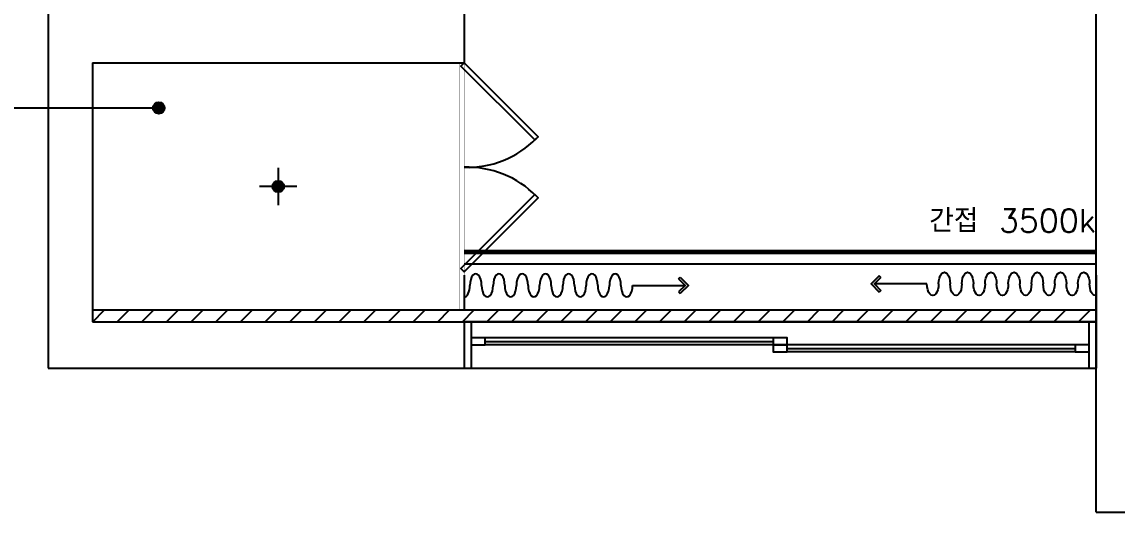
# Model space of a CAD drawing. Header units: inches. Extents: x 4000 to 56200, y 2703 to 36422.
# Drawn here: x 35303 to 40017, y 6291 to 8402 of the extents above; entities that cross this region are included whole.
import ezdxf

# ---------------------------------------------------------------- set-up
doc = ezdxf.new("R2010")
doc.units = ezdxf.units.IN
doc.header["$LTSCALE"] = 30
doc.header["$MEASUREMENT"] = 0
doc.linetypes.add('HIDDEN', pattern=[0.375, 0.25, -0.125])
for name, color, linetype in [('0-ELC TEXT', 7, 'Continuous'), ('0-LINE', 7, 'Continuous'), ('01. F-소품', 3, 'Continuous'), ('03-WAL NEW', 3, 'Continuous'), ('06-C-천장', 4, 'Continuous'), ('06-FUR', 6, 'Continuous'), ('07-DIM', 5, 'Continuous'), ('3.기호.계단선', 30, 'Continuous'), ('CEIL-LIGHT', 7, 'Continuous'), ('RC-LIGHT', 7, 'Continuous'), ('도면층2', 2, 'Continuous'), ('도면층4', 4, 'Continuous'), ('도면층5', 5, 'Continuous')]:
    doc.layers.add(name, color=color, linetype=linetype)
doc.styles.get("Standard").update_dxf_attribs({"font": 'txt.shx', "bigfont": 'whgtxt.shx'})

# ---------------------------------------------------------------- blocks, each defined once
blk = doc.blocks.new('FFSFDF')
at = {"layer": '01. F-소품'}
blk.add_hatch(color=8, dxfattribs=at).paths.add_polyline_path([(1567672.9, 1746751.1), (1567679.9, 1746744.1), (1567715.3, 1746779.4), (1567679.9, 1746814.8), (1567672.9, 1746807.7), (1567701.2, 1746779.4)])
at = {"layer": '01. F-소품', "color": 8}
for p, q in [((1567672.9, 1746807.7), (1567679.9, 1746814.8)), ((1567474.8, 1746779.4), (1567701.2, 1746779.4)), ((1567672.9, 1746751.1), (1567679.9, 1746744.1))]:
    blk.add_line(p, q, dxfattribs=at)
for points in [[(1567672.9, 1746807.7), (1567701.2, 1746779.4), (1567672.9, 1746751.1)], [(1567679.9, 1746814.8), (1567715.3, 1746779.4), (1567679.9, 1746744.1)]]:
    blk.add_lwpolyline(points, dxfattribs=at)
for centre, start_param, end_param in [((1566799.8, 1746779.4), 1.570796, 4.712389), ((1566899.8, 1746779.4), 1.570796, 4.712389), ((1566999.8, 1746779.4), 1.570796, 4.712389), ((1567099.8, 1746779.4), 1.570796, 4.712389), ((1567199.8, 1746779.4), 1.570796, 4.712389), ((1567299.8, 1746779.4), 1.570796, 4.712389), ((1567399.8, 1746779.4), 1.570796, 4.712389), ((1566749.8, 1746779.4), 6.283185, 7.853982), ((1566849.8, 1746779.4), 4.712389, 7.853982), ((1566949.8, 1746779.4), 4.712389, 7.853982), ((1567049.8, 1746779.4), 4.712389, 7.853982), ((1567149.8, 1746779.4), 4.712389, 7.853982), ((1567249.8, 1746779.4), 4.712389, 7.853982), ((1567349.8, 1746779.4), 4.712389, 7.853982), ((1567449.8, 1746779.4), 4.712389, 7.853982)]:
    blk.add_ellipse(centre, major_axis=(0, -50), ratio=0.5, start_param=start_param, end_param=end_param, dxfattribs=at)
blk = doc.blocks.new('도남e편한108-1003')
at = {"layer": '도면층2'}
for p, q in [((13177.7, 37571.9), (13177.7, 25896.9)), ((14967.7, 30196.9), (14967.7, 27211.9)), ((17687.7, 25276.9), (17687.7, 30196.9)), ((13367.7, 27211.9), (14967.7, 27211.9)), ((13367.7, 27211.9), (13367.7, 26096.9)), ((13367.7, 26096.9), (14967.7, 26096.9)), ((14967.7, 26096.9), (14967.7, 25896.9)), ((14967.7, 26096.9), (14967.7, 25896.9)), ((14967.7, 26096.9), (14967.7, 25896.9)), ((17687.7, 25896.9), (17687.7, 26096.9)), ((17687.7, 26096.9), (17687.7, 25896.9)), ((13177.7, 25896.9), (14967.7, 25896.9)), ((17687.7, 25276.9), (18487.7, 25276.9))]:
    blk.add_line(p, q, dxfattribs=at)
at = {"layer": '도면층4'}
for p, q in [((17687.7, 26096.9), (14967.7, 26096.9)), ((14967.7, 26096.9), (14967.7, 25896.9)), ((14997.7, 26096.9), (14997.7, 25896.9)), ((17657.7, 25896.9), (17657.7, 26096.9)), ((17687.7, 25896.9), (17687.7, 26096.9)), ((15057.7, 26011.9), (16297.7, 26011.9)), ((16357.7, 25981.9), (17597.7, 25981.9)), ((14967.7, 25896.9), (17687.7, 25896.9))]:
    blk.add_line(p, q, dxfattribs=at)
for points in [[(14967.7, 25896.9), (17687.7, 25896.9), (17687.7, 26096.9), (14967.7, 26096.9)], [(14997.7, 26026.9), (14997.7, 25996.9), (15057.7, 25996.9), (15057.7, 26026.9)], [(16297.7, 26026.9), (16297.7, 25996.9), (16357.7, 25996.9), (16357.7, 26026.9)], [(16297.7, 25996.9), (16297.7, 25966.9), (16357.7, 25966.9), (16357.7, 25996.9)], [(17597.7, 25996.9), (17597.7, 25966.9), (17657.7, 25966.9), (17657.7, 25996.9)]]:
    blk.add_lwpolyline(points, close=True, dxfattribs=at)
at = {"layer": '도면층5'}
for p, q in [((16297.7, 26026.9), (15057.7, 26026.9)), ((16297.7, 25996.9), (15057.7, 25996.9)), ((17597.7, 25996.9), (16357.7, 25996.9)), ((17597.7, 25966.9), (16357.7, 25966.9))]:
    blk.add_line(p, q, dxfattribs=at)
blk = doc.blocks.new('cjswjdeh')
at = {"layer": '03-WAL NEW'}
h = blk.add_hatch(dxfattribs=at)
h.set_pattern_fill('ANSI31', color=256, scale=600)
h.set_pattern_definition([(45, (22239, -18986.44), (-53.033, 53.033), [])])
h.paths.add_polyline_path([(35606.7, 7110.5), (39926.7, 7110.5), (39926.7, 7160.5), (35606.7, 7160.5)])
at = {"layer": '0-LINE', "color": 8}
for p, q in [((37206.7, 7360.5), (39926.7, 7360.5)), ((37206.7, 7310.5), (37206.7, 7160.5)), ((39926.7, 7310.5), (39926.7, 7110.5))]:
    blk.add_line(p, q, dxfattribs=at)
at = {"layer": '03-WAL NEW'}
blk.add_lwpolyline([(35606.7, 7110.5), (39926.7, 7110.5), (39926.7, 7160.5), (35606.7, 7160.5)], close=True, dxfattribs=at)
at = {"layer": '06-FUR', "color": 8, "const_width": 1}
blk.add_lwpolyline([(37206.7, 7160.5), (37206.7, 8225.5), (37186.7, 8225.5), (37186.7, 7160.5), (37206.7, 7160.5)], dxfattribs=at)
at = {"layer": '06-FUR', "color": 8}
for points in [[(37206.7, 8225.5), (37524.8, 7907.3), (37510.7, 7893.2), (37192.5, 8211.4)], [(37206.7, 7325.5), (37524.8, 7643.7), (37510.7, 7657.8), (37192.5, 7339.6)]]:
    blk.add_lwpolyline(points, close=True, dxfattribs=at)
for centre, start, end in [((37221.1, 8189.8), 268.0007, 315.691), ((37221.1, 7361.2), 44.309, 91.9993)]:
    blk.add_arc(centre, 414.6, start, end, dxfattribs=at)
at = {"color": 8}
blk.add_blockref('FFSFDF', (-1529543.1, -1739512.4), dxfattribs=at)
at = {"color": 8, "xscale": -1}
blk.add_blockref('FFSFDF', (1606673.4, -1739506.1), dxfattribs=at)
at = {"layer": '06-C-천장'}
blk.add_blockref('도남e편한108-1003', (22239, -18986.4), dxfattribs=at)
blk = doc.blocks.new('1')
at = {"linetype": 'Continuous'}
h = blk.add_hatch(color=4, dxfattribs=at)
h.dxf.hatch_style = 1
edge = h.paths.add_edge_path()
edge.add_arc((11539653.5, -14273503.8), 37.5, 0, 360)
at = {"color": 1, "linetype": 'Continuous'}
for p, q in [((11539653.5, -14273637.1), (11539653.5, -14273370.5)), ((11539520.2, -14273503.8), (11539786.8, -14273503.8))]:
    blk.add_line(p, q, dxfattribs=at)
at = {"color": 4, "linetype": 'Continuous'}
for radius in [41.5, 37.5]:
    blk.add_circle((11539653.5, -14273503.8), radius, dxfattribs=at)

msp = doc.modelspace()

# ---------------------------------------------------------------- hatches: boundary and pattern name
at = {"layer": '0-ELC TEXT'}
h = msp.add_hatch(color=256, dxfattribs=at)
h.dxf.hatch_style = 1
edge = h.paths.add_edge_path()
edge.add_arc((35892.6, 8031.2), 25, 90, 450)

# ---------------------------------------------------------------- linework, layer by layer
msp.add_line((34730.2, 8031.2), (35892.6, 8031.2), dxfattribs=at)
msp.add_circle((35892.6, 8031.2), 25, dxfattribs=at)
at = {"layer": 'CEIL-LIGHT', "color": 10, "linetype": 'HIDDEN', "ltscale": 10, "const_width": 20}
msp.add_lwpolyline([(37206.7, 7410.5), (39926.7, 7410.5)], dxfattribs=at)
at = {"layer": 'CEIL-LIGHT', "const_width": 1}
msp.add_lwpolyline([(39926.7, 7360.5), (37206.7, 7360.5), (37206.7, 7160.5)], dxfattribs=at)

# ---------------------------------------------------------------- block references
at = {"layer": '07-DIM'}
msp.add_blockref('cjswjdeh', (0, 0), dxfattribs=at)
at = {"layer": 'RC-LIGHT', "xscale": 0.6024096385271789, "yscale": 0.6024096385271789, "zscale": 0.6024096385271789, "rotation": 180}
msp.add_blockref('1', (6988005.1, -8590803.3), dxfattribs=at)

# ---------------------------------------------------------------- texts
at = {"layer": '3.기호.계단선', "color": 10}
msp.add_text('간접 3500k', height=100, dxfattribs=at).set_placement((39208.2, 7495.8))

doc.saveas('drawing.dxf')
